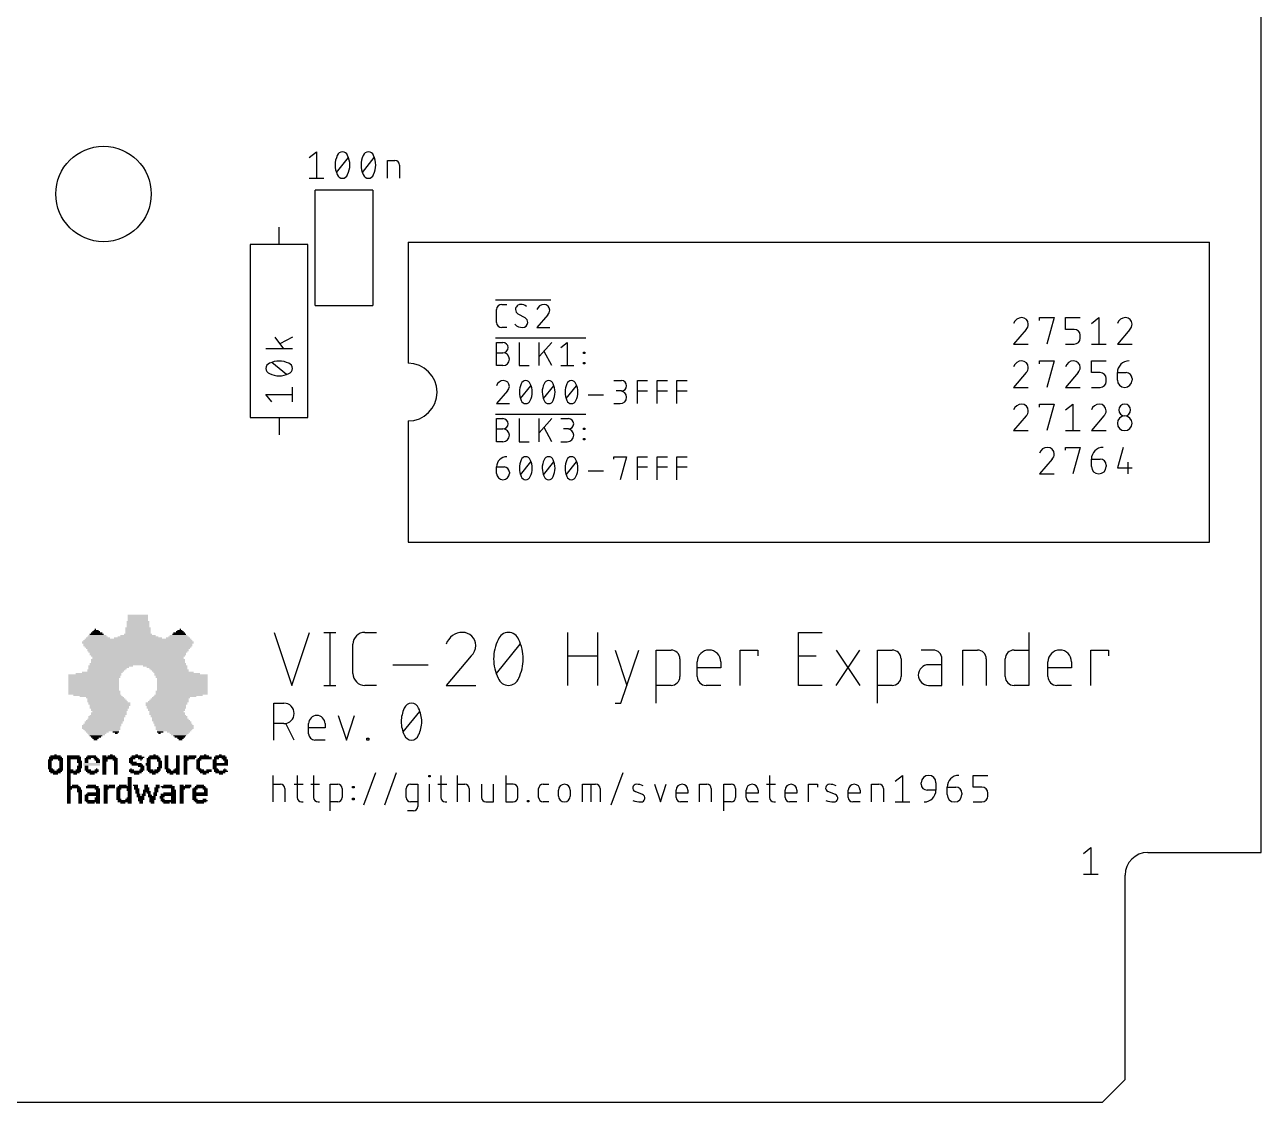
# Model space of a CAD drawing. Extents: x 0 to 102, y 0 to 103.
# Drawn here: x 47.5 to 102, y 0 to 47.5 of the extents above; entities that cross this region are included whole.
import ezdxf

# ---------------------------------------------------------------- set-up
doc = ezdxf.new("R2010")
doc.units = 0
doc.layers.add('20', color=30, linetype='CONTINUOUS')
doc.layers.add('21', color=253, linetype='CONTINUOUS')

# ---------------------------------------------------------------- blocks, each defined once
blk = doc.blocks.new('RECT')
blk.add_solid([(-0.5, -0.5), (0.5, -0.5), (-0.5, 0.5), (0.5, 0.5)])

msp = doc.modelspace()

# ---------------------------------------------------------------- linework, layer by layer
at = {"layer": '20'}
for p, q in [((102, 11), (102, 70)), ((97, 11), (102, 11)), ((96, 1), (96, 10)), ((95, 0), (96, 1)), ((7, 0), (95, 0))]:
    msp.add_line(p, q, dxfattribs=at)
msp.add_circle((51, 40), 2.1, dxfattribs=at)
msp.add_arc((97, 10), 1, 90, 180, dxfattribs=at)
at = {"layer": '21'}
for p, q in [((60.0583, 41.5996), (60.3829, 41.8592)), ((60.3829, 41.8592), (60.3829, 40.6908)), ((61.2662, 40.9504), (61.7855, 41.5996)), ((62.4092, 40.9504), (62.9285, 41.5996)), ((63.5141, 40.6908), (63.5141, 41.4697)), ((63.5141, 41.4697), (63.8387, 41.4697)), ((64.0334, 41.275), (64.0334, 40.6908)), ((60.0583, 40.6908), (60.7074, 40.6908)), ((60.325, 35.0838), (60.325, 40.1638)), ((62.865, 40.1638), (60.325, 40.1638)), ((62.865, 40.1638), (62.865, 35.0838)), ((58.7375, 37.7825), (58.7375, 38.5445)), ((57.4675, 37.7825), (57.4675, 30.1625)), ((60.0075, 37.7825), (57.4675, 37.7825)), ((60.0075, 30.1625), (60.0075, 37.7825)), ((64.4207, 37.8777), (64.4207, 32.5438)), ((64.4207, 37.8777), (99.7268, 37.8777)), ((99.7268, 24.6698), (99.7268, 37.8777)), ((60.325, 35.0838), (62.865, 35.0838)), ((68.2625, 35.3377), (70.7086, 35.3377)), ((68.3133, 34.3443), (68.3133, 34.9088)), ((68.5391, 35.1346), (68.7649, 35.1346)), ((69.5726, 34.5419), (69.2622, 34.7112)), ((70.5732, 34.683), (70.0934, 34.1185)), ((92.2324, 34.4269), (92.2324, 34.5567)), ((92.2324, 34.5567), (92.8815, 34.5567)), ((92.8815, 34.5567), (92.5569, 33.3883)), ((93.3753, 34.0374), (93.3753, 34.5567)), ((93.3753, 34.5567), (94.0245, 34.5567)), ((94.5183, 34.2971), (94.8429, 34.5567)), ((94.8429, 34.5567), (94.8429, 33.3883)), ((68.7649, 34.1185), (68.5391, 34.1185)), ((70.0934, 34.1185), (70.6578, 34.1185)), ((91.6411, 34.0374), (91.0894, 33.3883)), ((93.7648, 34.0374), (93.3753, 34.0374)), ((94.0245, 33.6479), (94.0245, 33.7778)), ((96.2131, 34.0374), (95.6613, 33.3883)), ((58.5428, 33.6939), (58.9322, 33.1747)), ((59.3217, 33.6939), (58.77, 33.4018)), ((68.2625, 33.6613), (72.2461, 33.6613)), ((68.3133, 32.4421), (68.3133, 33.4582)), ((68.3133, 33.4582), (68.5955, 33.4582)), ((69.3053, 33.4582), (69.3053, 32.4421)), ((70.1909, 32.4421), (70.1909, 33.4582)), ((70.7553, 33.4582), (70.1909, 32.8373)), ((71.1472, 33.2324), (71.4295, 33.4582)), ((71.4295, 33.4582), (71.4295, 32.4421)), ((91.0894, 33.3883), (91.7385, 33.3883)), ((93.3753, 33.3883), (93.7648, 33.3883)), ((94.5183, 33.3883), (95.1675, 33.3883)), ((95.6613, 33.3883), (96.3105, 33.3883)), ((59.3217, 33.1747), (58.1533, 33.1747)), ((68.3133, 33.0066), (68.5955, 33.0066)), ((70.7553, 32.4421), (70.4166, 33.063)), ((72.1389, 32.9784), (72.1389, 33.0348)), ((72.1389, 33.0348), (72.1953, 33.0348)), ((72.1953, 32.9784), (72.1389, 32.9784)), ((72.1953, 33.0348), (72.1953, 32.9784)), ((59.0621, 32.0562), (58.4129, 32.5755)), ((68.5955, 32.4421), (68.3133, 32.4421)), ((69.3053, 32.4421), (69.7569, 32.4421)), ((71.1472, 32.4421), (71.7117, 32.4421)), ((72.1389, 32.5268), (72.1389, 32.5833)), ((72.1389, 32.5833), (72.1953, 32.5833)), ((72.1953, 32.5268), (72.1389, 32.5268)), ((72.1953, 32.5833), (72.1953, 32.5268)), ((92.2324, 32.5219), (92.2324, 32.6517)), ((92.2324, 32.6517), (92.8815, 32.6517)), ((92.8815, 32.6517), (92.5569, 31.4833)), ((94.5183, 32.1324), (94.5183, 32.6517)), ((94.5183, 32.6517), (95.1675, 32.6517)), ((73.4766, 31.7818), (73.8153, 31.7818)), ((74.5181, 30.7658), (74.5181, 31.7818)), ((74.5181, 31.7818), (74.9696, 31.7818)), ((75.3898, 30.7658), (75.3898, 31.7818)), ((75.3898, 31.7818), (75.8414, 31.7818)), ((76.2615, 30.7658), (76.2615, 31.7818)), ((76.2615, 31.7818), (76.7131, 31.7818)), ((91.6411, 32.1324), (91.0894, 31.4833)), ((93.9271, 32.1324), (93.3753, 31.4833)), ((94.9078, 32.1324), (94.5183, 32.1324)), ((95.1675, 31.7429), (95.1675, 31.8728)), ((95.6613, 32.1324), (96.0508, 32.1324)), ((95.6613, 31.8079), (95.6613, 32.1324)), ((96.3105, 31.8728), (96.3105, 31.8079)), ((58.4129, 30.8483), (58.1533, 31.1729)), ((58.1533, 31.1729), (59.3217, 31.1729)), ((59.3217, 30.8483), (59.3217, 31.4974)), ((68.7931, 31.3302), (68.3133, 30.7658)), ((69.3756, 30.9915), (69.8271, 31.556)), ((70.3814, 30.9915), (70.833, 31.556)), ((71.3873, 30.9915), (71.8388, 31.556)), ((72.3473, 31.1609), (73.0246, 31.1609)), ((73.8153, 31.3302), (73.5895, 31.3302)), ((74.5181, 31.3302), (74.9696, 31.3302)), ((75.3898, 31.3302), (75.8414, 31.3302)), ((76.2615, 31.3302), (76.7131, 31.3302)), ((91.0894, 31.4833), (91.7385, 31.4833)), ((93.3753, 31.4833), (94.0245, 31.4833)), ((94.5183, 31.4833), (94.9078, 31.4833)), ((68.3133, 30.7658), (68.8777, 30.7658)), ((73.4766, 30.7658), (73.7588, 30.7658)), ((92.2324, 30.6169), (92.2324, 30.7467)), ((92.2324, 30.7467), (92.8815, 30.7467)), ((92.8815, 30.7467), (92.5569, 29.5783)), ((93.3753, 30.4871), (93.6999, 30.7467)), ((93.6999, 30.7467), (93.6999, 29.5783)), ((57.4675, 30.1625), (60.0075, 30.1625)), ((58.7375, 30.1625), (58.7375, 29.4005)), ((64.4207, 30.0038), (64.4207, 24.6698)), ((68.2625, 30.3086), (72.2461, 30.3086)), ((68.3133, 29.0894), (68.3133, 30.1054)), ((68.3133, 30.1054), (68.5955, 30.1054)), ((69.3053, 30.1054), (69.3053, 29.0894)), ((70.1909, 29.0894), (70.1909, 30.1054)), ((70.7553, 30.1054), (70.1909, 29.4845)), ((71.1472, 30.1054), (71.4859, 30.1054)), ((91.6411, 30.2274), (91.0894, 29.5783)), ((95.0701, 30.2274), (94.5183, 29.5783)), ((68.3133, 29.6538), (68.5955, 29.6538)), ((70.7553, 29.0894), (70.4166, 29.7102)), ((71.4859, 29.6538), (71.2601, 29.6538)), ((72.1389, 29.6256), (72.1389, 29.682)), ((72.1389, 29.682), (72.1953, 29.682)), ((72.1953, 29.6256), (72.1389, 29.6256)), ((72.1953, 29.682), (72.1953, 29.6256)), ((91.0894, 29.5783), (91.7385, 29.5783)), ((93.3753, 29.5783), (94.0245, 29.5783)), ((94.5183, 29.5783), (95.1675, 29.5783)), ((68.5955, 29.0894), (68.3133, 29.0894)), ((69.3053, 29.0894), (69.7569, 29.0894)), ((71.1472, 29.0894), (71.4295, 29.0894)), ((72.1389, 29.174), (72.1389, 29.2305)), ((72.1389, 29.2305), (72.1953, 29.2305)), ((72.1953, 29.174), (72.1389, 29.174)), ((72.1953, 29.2305), (72.1953, 29.174)), ((73.4766, 28.3161), (73.4766, 28.429)), ((73.4766, 28.429), (74.041, 28.429)), ((74.041, 28.429), (73.7588, 27.413)), ((74.5181, 27.413), (74.5181, 28.429)), ((74.5181, 28.429), (74.9696, 28.429)), ((75.3898, 27.413), (75.3898, 28.429)), ((75.3898, 28.429), (75.8414, 28.429)), ((76.2615, 27.413), (76.2615, 28.429)), ((76.2615, 28.429), (76.7131, 28.429)), ((93.3753, 28.7119), (93.3753, 28.8417)), ((93.3753, 28.8417), (94.0245, 28.8417)), ((94.0245, 28.8417), (93.6999, 27.6733)), ((95.921, 28.8417), (95.6613, 27.9329)), ((68.3133, 27.9774), (68.652, 27.9774)), ((68.3133, 27.6952), (68.3133, 27.9774)), ((69.3756, 27.6387), (69.8271, 28.2032)), ((70.3814, 27.6387), (70.833, 28.2032)), ((71.3873, 27.6387), (71.8388, 28.2032)), ((72.3473, 27.8081), (73.0246, 27.8081)), ((74.5181, 27.9774), (74.9696, 27.9774)), ((75.3898, 27.9774), (75.8414, 27.9774)), ((76.2615, 27.9774), (76.7131, 27.9774)), ((92.7841, 28.3224), (92.2324, 27.6733)), ((94.5183, 28.3224), (94.9078, 28.3224)), ((94.5183, 27.9979), (94.5183, 28.3224)), ((95.1675, 28.0628), (95.1675, 27.9979)), ((95.6613, 27.9329), (96.3105, 27.9329)), ((96.1157, 28.1926), (96.1157, 27.6733)), ((68.8777, 27.7516), (68.8777, 27.6952)), ((92.2324, 27.6733), (92.8815, 27.6733)), ((64.4207, 24.6698), (99.7268, 24.6698)), ((58.5216, 20.6946), (59.3005, 18.3578)), ((59.3005, 18.3578), (60.0795, 20.6946)), ((60.7112, 20.6946), (61.2305, 20.6946)), ((60.9708, 20.6946), (60.9708, 18.3578)), ((61.9897, 18.8771), (61.9897, 20.1754)), ((62.5089, 20.6946), (63.0282, 20.6946)), ((68.3159, 18.8771), (69.3545, 20.1754)), ((71.4571, 18.3578), (71.4571, 20.6946)), ((72.7553, 20.6946), (72.7553, 18.3578)), ((81.6205, 18.3578), (81.6205, 20.6946)), ((81.6205, 20.6946), (82.6591, 20.6946)), ((91.7592, 20.6946), (91.7592, 18.3578)), ((67.2017, 19.6561), (66.0982, 18.3578)), ((71.4571, 19.6561), (72.7553, 19.6561)), ((73.5356, 19.9157), (74.0549, 18.3578)), ((73.7952, 17.5789), (74.5741, 19.9157)), ((75.3502, 17.5789), (75.3502, 19.9157)), ((75.3502, 19.9157), (75.9993, 19.9157)), ((79.04, 18.3578), (79.04, 19.9157)), ((79.04, 19.9157), (79.819, 19.9157)), ((79.819, 19.9157), (79.819, 19.6561)), ((81.6205, 19.6561), (82.3994, 19.6561)), ((83.279, 18.3578), (84.3176, 19.9157)), ((83.279, 19.9157), (84.3176, 18.3578)), ((85.0936, 17.5789), (85.0936, 19.9157)), ((85.0936, 19.9157), (85.7427, 19.9157)), ((87.542, 19.9157), (87.0227, 19.9157)), ((88.8466, 18.3578), (88.8466, 19.9157)), ((88.8466, 19.9157), (89.4958, 19.9157)), ((91.1101, 19.9157), (91.7592, 19.9157)), ((94.4903, 18.3578), (94.4903, 19.9157)), ((94.4903, 19.9157), (95.2692, 19.9157)), ((95.2692, 19.9157), (95.2692, 19.6561)), ((63.7413, 19.2666), (65.2992, 19.2666)), ((76.3887, 19.5263), (76.3887, 18.7473)), ((77.1546, 18.7473), (77.1546, 19.3964)), ((78.1931, 19.1368), (77.1546, 19.1368)), ((78.1931, 19.3964), (78.1931, 19.1368)), ((86.1321, 19.5263), (86.1321, 18.7473)), ((87.9314, 19.2666), (87.3472, 19.2666)), ((87.9314, 18.3578), (87.9314, 19.5263)), ((89.8852, 19.5263), (89.8852, 18.3578)), ((90.7206, 18.7473), (90.7206, 19.5263)), ((92.6048, 18.7473), (92.6048, 19.3964)), ((93.6434, 19.1368), (92.6048, 19.1368)), ((93.6434, 19.3964), (93.6434, 19.1368)), ((60.7112, 18.3578), (61.2305, 18.3578)), ((63.0282, 18.3578), (62.5089, 18.3578)), ((66.0982, 18.3578), (67.3964, 18.3578)), ((75.9993, 18.3578), (75.3502, 18.3578)), ((78.1931, 18.3578), (77.544, 18.3578)), ((82.6591, 18.3578), (81.6205, 18.3578)), ((85.7427, 18.3578), (85.0936, 18.3578)), ((87.3472, 18.3578), (87.9314, 18.3578)), ((91.7592, 18.3578), (91.1101, 18.3578)), ((93.6434, 18.3578), (92.9943, 18.3578)), ((58.4962, 15.9512), (58.4962, 17.5768)), ((58.4962, 17.5768), (58.9478, 17.5768)), ((73.5356, 17.5789), (73.7952, 17.5789)), ((61.3389, 17.0349), (61.7001, 15.9512)), ((61.7001, 15.9512), (62.0614, 17.0349)), ((64.2046, 16.3124), (64.9271, 17.2156)), ((58.9478, 16.6737), (58.4962, 16.6737)), ((59.3993, 15.9512), (59.0381, 16.6737)), ((60.0363, 16.2221), (60.0363, 16.6737)), ((60.7588, 16.4931), (60.0363, 16.4931)), ((60.7588, 16.6737), (60.7588, 16.4931)), ((60.7588, 15.9512), (60.3072, 15.9512)), ((62.5928, 15.9512), (62.5928, 16.0415)), ((62.5928, 16.0415), (62.6831, 16.0415)), ((62.6831, 15.9512), (62.5928, 15.9512)), ((62.6831, 16.0415), (62.6831, 15.9512)), ((58.4708, 13.2271), (58.4708, 14.3955)), ((59.5326, 14.3955), (59.5326, 13.4218)), ((60.2565, 14.3955), (60.2565, 13.4218)), ((62.4713, 13.0972), (62.9906, 14.5253)), ((63.3857, 13.0972), (63.905, 14.5253)), ((65.3274, 14.3305), (65.3274, 14.3955)), ((65.3274, 14.3955), (65.3923, 14.3955)), ((65.3923, 14.3305), (65.3274, 14.3305)), ((65.3923, 14.3955), (65.3923, 14.3305)), ((65.8572, 14.3955), (65.8572, 13.4218)), ((66.5861, 13.2271), (66.5861, 14.3955)), ((68.7256, 14.3955), (68.7256, 13.2271)), ((73.3679, 13.0972), (73.8872, 14.5253)), ((80.3352, 14.3955), (80.3352, 13.4218)), ((85.876, 14.1358), (86.2005, 14.3955)), ((86.2005, 14.3955), (86.2005, 13.2271)), ((89.3049, 13.8762), (89.3049, 14.3955)), ((89.3049, 14.3955), (89.9541, 14.3955)), ((58.4708, 14.006), (58.7954, 14.006)), ((58.9901, 13.8113), (58.9901, 13.2271)), ((59.4028, 14.006), (59.7922, 14.006)), ((60.1267, 14.006), (60.5161, 14.006)), ((60.9913, 12.8376), (60.9913, 14.006)), ((60.9913, 14.006), (61.3158, 14.006)), ((61.5106, 13.8113), (61.5106, 13.4218)), ((61.9746, 13.8437), (61.9746, 13.9086)), ((61.9746, 13.9086), (62.0395, 13.9086)), ((62.0395, 13.8437), (61.9746, 13.8437)), ((62.0395, 13.9086), (62.0395, 13.8437)), ((64.3323, 13.4218), (64.3323, 13.8113)), ((64.527, 14.006), (64.8516, 14.006)), ((64.8516, 14.006), (64.8516, 13.0323)), ((65.3598, 13.2271), (65.3598, 14.006)), ((65.7274, 14.006), (66.1168, 14.006)), ((66.5861, 14.006), (66.9106, 14.006)), ((67.1054, 13.8113), (67.1054, 13.2271)), ((67.6529, 14.006), (67.6529, 13.4218)), ((68.1722, 13.2271), (68.1722, 14.006)), ((69.0501, 14.006), (68.7256, 14.006)), ((69.2449, 13.4218), (69.2449, 13.8113)), ((70.1688, 13.4218), (70.1688, 13.8113)), ((70.3635, 14.006), (70.6232, 14.006)), ((71.0438, 13.4867), (71.0438, 13.7463)), ((71.5631, 13.7463), (71.5631, 13.4867)), ((72.095, 13.2271), (72.095, 14.006)), ((72.095, 14.006), (72.6792, 14.006)), ((72.4845, 13.2271), (72.4845, 14.006)), ((72.874, 13.8113), (72.874, 13.2271)), ((74.7423, 13.5516), (74.4177, 13.6814)), ((75.2729, 14.006), (75.5325, 13.2271)), ((75.5325, 13.2271), (75.7922, 14.006)), ((76.2254, 13.4218), (76.2254, 13.7463)), ((76.7447, 13.7463), (76.7447, 13.6165)), ((77.2541, 13.2271), (77.2541, 14.006)), ((77.2541, 14.006), (77.5786, 14.006)), ((77.7734, 13.8113), (77.7734, 13.2271)), ((78.3268, 12.8376), (78.3268, 14.006)), ((78.3268, 14.006), (78.6513, 14.006)), ((78.846, 13.8113), (78.846, 13.4218)), ((79.3115, 13.4218), (79.3115, 13.7463)), ((79.8308, 13.7463), (79.8308, 13.6165)), ((80.2053, 14.006), (80.5948, 14.006)), ((81.026, 13.4218), (81.026, 13.7463)), ((81.5453, 13.7463), (81.5453, 13.6165)), ((82.0613, 13.2271), (82.0613, 14.006)), ((82.0613, 14.006), (82.4508, 14.006)), ((82.4508, 14.006), (82.4508, 13.8762)), ((83.2386, 13.5516), (82.914, 13.6814)), ((83.8073, 13.4218), (83.8073, 13.7463)), ((84.3265, 13.7463), (84.3265, 13.6165)), ((84.836, 13.2271), (84.836, 14.006)), ((84.836, 14.006), (85.1605, 14.006)), ((85.3552, 13.8113), (85.3552, 13.2271)), ((87.0189, 14.006), (87.0189, 14.0709)), ((87.6681, 13.7463), (87.2786, 13.7463)), ((87.6681, 14.0709), (87.6681, 13.7463)), ((88.1619, 13.8762), (88.5514, 13.8762)), ((88.1619, 13.5516), (88.1619, 13.8762)), ((89.6944, 13.8762), (89.3049, 13.8762)), ((59.7273, 13.2271), (59.7922, 13.2271)), ((60.4512, 13.2271), (60.5161, 13.2271)), ((61.3158, 13.2271), (60.9913, 13.2271)), ((61.9746, 13.3244), (61.9746, 13.3893)), ((61.9746, 13.3893), (62.0395, 13.3893)), ((62.0395, 13.3244), (61.9746, 13.3244)), ((62.0395, 13.3893), (62.0395, 13.3244)), ((64.8516, 13.2271), (64.527, 13.2271)), ((66.0519, 13.2271), (66.1168, 13.2271)), ((67.8476, 13.2271), (68.1722, 13.2271)), ((68.7256, 13.2271), (69.0501, 13.2271)), ((69.6708, 13.2271), (69.6708, 13.292)), ((69.6708, 13.292), (69.7357, 13.292)), ((69.7357, 13.2271), (69.6708, 13.2271)), ((69.7357, 13.292), (69.7357, 13.2271)), ((70.6232, 13.2271), (70.3635, 13.2271)), ((76.7447, 13.6165), (76.2254, 13.6165)), ((76.7447, 13.2271), (76.4201, 13.2271)), ((78.6513, 13.2271), (78.3268, 13.2271)), ((79.8308, 13.6165), (79.3115, 13.6165)), ((79.8308, 13.2271), (79.5062, 13.2271)), ((80.5299, 13.2271), (80.5948, 13.2271)), ((81.5453, 13.6165), (81.026, 13.6165)), ((81.5453, 13.2271), (81.2207, 13.2271)), ((84.3265, 13.6165), (83.8073, 13.6165)), ((84.3265, 13.2271), (84.002, 13.2271)), ((85.876, 13.2271), (86.5251, 13.2271)), ((88.8111, 13.6165), (88.8111, 13.5516)), ((89.3049, 13.2271), (89.6944, 13.2271)), ((89.9541, 13.4867), (89.9541, 13.6165)), ((64.6569, 12.8376), (64.3972, 12.8376)), ((94.1708, 10.9596), (94.4954, 11.2192)), ((94.4954, 11.2192), (94.4954, 10.0508)), ((94.1708, 10.0508), (94.8199, 10.0508))]:
    msp.add_line(p, q, dxfattribs=at)
for centre, radius, start, end in [((62.1641, 41.275), 0.9628, 154.0109, 180.0001), ((61.5259, 41.619), 0.2402, 90, 161.0751), ((61.5259, 41.619), 0.2402, 18.9248, 90.0002), ((60.8876, 41.275), 0.9629, 359.9999, 25.9891), ((63.3071, 41.275), 0.9628, 154.0109, 180.0001), ((62.6688, 41.619), 0.2402, 90, 161.0751), ((62.6688, 41.619), 0.2402, 18.9248, 90.0002), ((62.0306, 41.275), 0.9629, 359.9999, 25.9891), ((63.8387, 41.275), 0.1947, 0.0009, 90), ((62.1642, 41.275), 0.9629, 180, 205.9888), ((61.5259, 40.931), 0.2402, 198.9254, 269.9998), ((61.5259, 40.931), 0.2402, 270, 341.0747), ((60.8875, 41.275), 0.9629, 334.0112, 360), ((63.3072, 41.275), 0.9629, 180, 205.9888), ((62.6688, 40.931), 0.2402, 198.9254, 269.9998), ((62.6688, 40.931), 0.2402, 270, 341.0747), ((62.0305, 41.275), 0.9629, 334.0112, 360), ((68.5391, 34.9088), 0.2258, 90.0008, 180), ((69.3751, 34.9088), 0.2258, 89.9992, 180), ((69.3786, 34.9088), 0.2293, 180.0001, 239.4889), ((69.3751, 34.7112), 0.4233, 53.1301, 89.9992), ((70.4038, 34.8082), 0.3263, 90, 162.0549), ((70.4038, 34.8805), 0.254, 0, 90), ((70.385, 34.8805), 0.2728, 313.602, 359.9999), ((68.5391, 34.3443), 0.2258, 180, 270), ((69.4598, 34.3443), 0.2258, 270, 0), ((69.4562, 34.3443), 0.2293, 0.0001, 59.4902), ((91.4464, 34.1814), 0.3753, 90.0001, 162.0549), ((91.4464, 34.2646), 0.2921, 0, 90), ((96.0183, 34.1814), 0.3753, 90.0001, 162.0549), ((96.0183, 34.2646), 0.2921, 0, 90), ((69.4598, 34.5955), 0.477, 224.7607, 269.9999), ((91.4247, 34.2646), 0.3138, 313.604, 359.9996), ((93.7648, 33.7778), 0.2596, 0, 90), ((95.9967, 34.2646), 0.3138, 313.604, 359.9996), ((68.5955, 33.2324), 0.2258, 270, 90), ((93.7648, 33.6479), 0.2596, 270, 0), ((68.5955, 32.7244), 0.2822, 270, 90), ((58.3935, 32.3159), 0.2402, 108.924, 180.0001), ((58.3935, 32.3159), 0.2402, 180, 251.0758), ((58.7375, 31.6775), 0.9629, 90.0001, 115.9889), ((58.7375, 31.6775), 0.9629, 64.0112, 90), ((59.0815, 32.3159), 0.2402, 0, 71.0747), ((59.0815, 32.3159), 0.2402, 288.9254, 359.9998), ((64.4207, 31.2738), 1.27, 270, 90), ((91.4464, 32.2764), 0.3753, 90.0001, 162.0549), ((91.4464, 32.3596), 0.2921, 0, 90), ((91.4247, 32.3596), 0.3138, 313.604, 359.9996), ((93.7324, 32.2764), 0.3753, 90.0001, 162.0549), ((93.7324, 32.3596), 0.2921, 0, 90), ((93.7107, 32.3596), 0.3138, 313.604, 359.9996), ((96.1806, 32.1324), 0.5193, 90.0003, 180), ((58.7375, 32.9542), 0.9629, 244.0111, 269.9999), ((58.7375, 32.9542), 0.9629, 270, 295.9888), ((68.6237, 31.4554), 0.3263, 90, 162.0549), ((68.6237, 31.5278), 0.254, 0, 90), ((70.1564, 31.2738), 0.8373, 154.011, 180), ((69.6014, 31.5729), 0.2088, 89.9999, 161.0758), ((69.6014, 31.5729), 0.2088, 18.9226, 89.9999), ((69.0463, 31.2738), 0.8372, 360, 25.99), ((71.1622, 31.2738), 0.8373, 154.011, 180), ((70.6072, 31.5729), 0.2088, 89.9999, 161.0758), ((70.6072, 31.5729), 0.2088, 18.9226, 89.9999), ((70.0522, 31.2738), 0.8372, 360, 25.99), ((72.1681, 31.2738), 0.8373, 154.011, 180), ((71.613, 31.5729), 0.2088, 89.9999, 161.0758), ((71.613, 31.5729), 0.2088, 18.9226, 89.9999), ((71.058, 31.2738), 0.8372, 360, 25.99), ((73.8153, 31.556), 0.2258, 270, 90), ((94.9078, 31.8728), 0.2596, 0, 90), ((94.9078, 31.7429), 0.2596, 270, 0), ((95.9859, 31.8079), 0.3246, 180, 0), ((96.0508, 31.8728), 0.2596, 0, 90), ((68.6049, 31.5278), 0.2728, 313.602, 359.9999), ((70.1564, 31.2738), 0.8373, 180.0001, 205.9887), ((69.0463, 31.2738), 0.8373, 334.0104, 359.9999), ((71.1623, 31.2738), 0.8373, 180.0001, 205.9887), ((70.0522, 31.2738), 0.8373, 334.0104, 359.9999), ((72.1681, 31.2738), 0.8373, 180.0001, 205.9887), ((71.058, 31.2738), 0.8373, 334.0104, 359.9999), ((73.7588, 31.048), 0.2822, 270, 90), ((69.6014, 30.9746), 0.2088, 198.9247, 269.9999), ((69.6014, 30.9746), 0.2088, 269.9999, 341.0764), ((70.6072, 30.9746), 0.2088, 198.9247, 269.9999), ((70.6072, 30.9746), 0.2088, 269.9999, 341.0764), ((71.613, 30.9746), 0.2088, 198.9247, 269.9999), ((71.613, 30.9746), 0.2088, 269.9999, 341.0764), ((91.4464, 30.3714), 0.3753, 90.0001, 162.0549), ((91.4464, 30.4546), 0.2921, 0, 90), ((94.8754, 30.3714), 0.3753, 90.0001, 162.0549), ((94.8754, 30.4546), 0.2921, 0, 90), ((95.9859, 30.4871), 0.2596, 0, 180), ((68.5955, 29.8796), 0.2258, 270, 90), ((71.4859, 29.8796), 0.2258, 270, 90), ((91.4247, 30.4546), 0.3138, 313.604, 359.9996), ((94.8537, 30.4546), 0.3138, 313.604, 359.9996), ((95.9859, 29.9029), 0.3246, 0, 180), ((95.9859, 30.4871), 0.2596, 180, 0), ((68.5955, 29.3716), 0.2822, 270, 90), ((71.4295, 29.3716), 0.2822, 270, 90), ((95.9859, 29.9029), 0.3246, 180, 0), ((68.7649, 27.9774), 0.4516, 90.0004, 180), ((69.6014, 28.2201), 0.2088, 89.9999, 161.0758), ((69.6014, 28.2201), 0.2088, 18.9226, 89.9999), ((70.6072, 28.2201), 0.2088, 89.9999, 161.0758), ((70.6072, 28.2201), 0.2088, 18.9226, 89.9999), ((71.613, 28.2201), 0.2088, 89.9999, 161.0758), ((71.613, 28.2201), 0.2088, 18.9226, 89.9999), ((92.5894, 28.4664), 0.3753, 90.0001, 162.0549), ((92.5894, 28.5496), 0.2921, 0, 90), ((92.5677, 28.5496), 0.3138, 313.604, 359.9996), ((95.0376, 28.3224), 0.5193, 90.0003, 180), ((68.652, 27.7516), 0.2258, 0, 90), ((70.1564, 27.921), 0.8373, 154.011, 180), ((70.1564, 27.921), 0.8373, 180.0001, 205.9887), ((69.0463, 27.921), 0.8372, 360, 25.99), ((69.0463, 27.921), 0.8373, 334.0104, 359.9999), ((71.1622, 27.921), 0.8373, 154.011, 180), ((71.1623, 27.921), 0.8373, 180.0001, 205.9887), ((70.0522, 27.921), 0.8372, 360, 25.99), ((70.0522, 27.921), 0.8373, 334.0104, 359.9999), ((72.1681, 27.921), 0.8373, 154.011, 180), ((72.1681, 27.921), 0.8373, 180.0001, 205.9887), ((71.058, 27.921), 0.8372, 360, 25.99), ((71.058, 27.921), 0.8373, 334.0104, 359.9999), ((94.8429, 27.9979), 0.3246, 180, 0), ((94.9078, 28.0628), 0.2596, 0, 90), ((68.5955, 27.6952), 0.2822, 180, 0), ((69.6014, 27.6218), 0.2088, 198.9247, 269.9999), ((69.6014, 27.6218), 0.2088, 269.9999, 341.0764), ((70.6072, 27.6218), 0.2088, 198.9247, 269.9999), ((70.6072, 27.6218), 0.2088, 269.9999, 341.0764), ((71.613, 27.6218), 0.2088, 198.9247, 269.9999), ((71.613, 27.6218), 0.2088, 269.9999, 341.0764), ((62.509, 20.1754), 0.5193, 90.0003, 180), ((66.8122, 19.9441), 0.7505, 90, 162.0547), ((66.8122, 20.1105), 0.5842, 0, 90), ((70.1118, 19.5263), 1.9257, 154.011, 180), ((68.8352, 20.2143), 0.4803, 90.0001, 161.0754), ((68.8352, 20.2143), 0.4803, 18.9245, 90.0001), ((67.5586, 19.5263), 1.9257, 0, 25.9894), ((66.7689, 20.1105), 0.6275, 313.6028, 359.9998), ((75.9993, 19.5263), 0.3895, 0, 90), ((77.6738, 19.3964), 0.5193, 0, 180), ((85.7427, 19.5263), 0.3895, 0, 90), ((87.542, 19.5263), 0.3895, 0, 90), ((89.4958, 19.5263), 0.3895, 0, 90), ((91.1101, 19.5263), 0.3895, 89.9995, 180), ((93.1241, 19.3964), 0.5193, 0, 180), ((70.1118, 19.5263), 1.9257, 180, 205.9889), ((67.5586, 19.5263), 1.9257, 334.0108, 359.9999), ((87.3472, 18.8122), 0.4544, 90, 270), ((62.5089, 18.8771), 0.5193, 180, 270), ((68.8352, 18.8382), 0.4803, 198.9251, 270), ((68.8352, 18.8382), 0.4803, 270, 341.0753), ((75.9993, 18.7473), 0.3895, 270.0005, 360), ((77.544, 18.7473), 0.3895, 180, 270), ((85.7427, 18.7473), 0.3895, 270.0005, 360), ((91.1101, 18.7473), 0.3895, 180, 270), ((92.9943, 18.7473), 0.3895, 180, 270), ((58.9478, 17.1252), 0.4516, 270, 90), ((64.5658, 17.2427), 0.3342, 90.0001, 161.0756), ((64.5658, 17.2426), 0.3342, 18.9248, 90), ((60.3975, 16.6737), 0.3612, 0, 180), ((65.4539, 16.764), 1.3396, 154.0109, 180.0001), ((63.6778, 16.764), 1.3396, 360, 25.9891), ((65.4539, 16.764), 1.3396, 180, 205.9889), ((63.6777, 16.764), 1.3396, 334.0111, 360), ((60.3072, 16.2221), 0.2709, 180, 270), ((64.5658, 16.2854), 0.3342, 198.925, 270), ((64.5658, 16.2854), 0.3342, 269.9999, 341.0745), ((87.3435, 14.0709), 0.3246, 0, 180), ((88.6812, 13.8762), 0.5193, 90.0003, 180), ((58.7954, 13.8112), 0.1947, 0.0009, 90), ((61.3158, 13.8112), 0.1947, 0.0009, 90), ((64.527, 13.8113), 0.1947, 90, 180), ((66.9106, 13.8112), 0.1947, 0.0009, 90), ((69.0501, 13.8113), 0.1947, 0, 90), ((70.3635, 13.8113), 0.1947, 90, 180), ((71.3034, 13.7463), 0.2596, 0, 180), ((72.6792, 13.8113), 0.1947, 0, 90), ((74.4802, 13.8377), 0.1683, 89.1818, 248.1989), ((74.4721, 13.2689), 0.7371, 65.7612, 89.1819), ((76.485, 13.7463), 0.2596, 0, 180), ((77.5786, 13.8112), 0.1947, 0.0009, 90), ((78.6513, 13.8112), 0.1947, 0.0009, 90), ((79.5711, 13.7463), 0.2596, 0, 180), ((81.2856, 13.7463), 0.2596, 0, 180), ((82.9765, 13.8377), 0.1683, 89.1818, 248.1989), ((82.9684, 13.2689), 0.7371, 65.7612, 89.1819), ((84.0669, 13.7463), 0.2596, 0, 180), ((85.1605, 13.8112), 0.1947, 0.0009, 90), ((87.2786, 14.006), 0.2596, 180, 270), ((87.1488, 13.7463), 0.5193, 270, 0), ((88.5514, 13.6165), 0.2596, 0, 90), ((89.6944, 13.6165), 0.2596, 0, 90), ((59.7273, 13.4218), 0.1947, 180, 270), ((60.4512, 13.4218), 0.1947, 180, 270), ((61.3158, 13.4218), 0.1947, 270, 0), ((64.527, 13.4218), 0.1947, 180, 270), ((66.0519, 13.4218), 0.1947, 180, 270), ((67.8476, 13.4218), 0.1947, 180, 270), ((69.0501, 13.4218), 0.1947, 270, 359.9991), ((70.3635, 13.4218), 0.1947, 180, 270), ((71.3034, 13.4867), 0.2596, 180, 0), ((74.6931, 14.3278), 1.1008, 250.209, 269.1819), ((74.6798, 13.3953), 0.1683, 269.1818, 68.1989), ((76.4201, 13.4218), 0.1947, 180, 270), ((78.6513, 13.4218), 0.1947, 270, 0), ((79.5062, 13.4218), 0.1947, 180, 270), ((80.5299, 13.4218), 0.1947, 180, 270), ((81.2207, 13.4218), 0.1947, 180, 270), ((83.1894, 14.3278), 1.1008, 250.209, 269.1819), ((83.1761, 13.3953), 0.1683, 269.1818, 68.1989), ((84.002, 13.4218), 0.1947, 180, 270), ((88.4865, 13.5516), 0.3246, 180, 0), ((89.6944, 13.4867), 0.2596, 270, 0), ((64.6568, 13.0323), 0.1947, 270.0009, 0)]:
    msp.add_arc(centre, radius, start, end, dxfattribs=at)

# ---------------------------------------------------------------- block references
at = {"layer": '21', "yscale": 0.0559}
for p, xscale in [((52.517, 21.4465), 0.8941), ((52.517, 21.3906), 0.8941), ((52.517, 21.3347), 0.8941), ((52.517, 21.2789), 0.8941), ((52.517, 21.223), 0.8941), ((50.673, 20.7201), 0.3353), ((50.673, 20.7759), 0.2235), ((50.6451, 20.8318), 0.0559), ((52.517, 20.8877), 1.1176), ((52.517, 20.8318), 1.1176), ((52.517, 20.7759), 1.1176), ((52.517, 20.7201), 1.1176), ((52.517, 21.1671), 1.0058), ((52.517, 21.1112), 1.0058), ((52.517, 21.0553), 1.0058), ((52.517, 20.9994), 1.0058), ((52.517, 20.9436), 1.0058), ((54.3611, 20.7201), 0.3353), ((54.3611, 20.7759), 0.2235), ((54.389, 20.8318), 0.0559), ((52.517, 20.273), 4.9174), ((52.517, 20.2171), 4.9174), ((52.517, 20.3289), 4.8057), ((52.517, 20.1613), 4.8057), ((52.517, 20.3848), 4.6939), ((50.7568, 20.4407), 1.0617), ((50.7289, 20.4965), 0.8941), ((50.7289, 20.5524), 0.7823), ((50.7009, 20.6083), 0.6147), ((50.7009, 20.6642), 0.5029), ((52.517, 20.4407), 2.1234), ((52.517, 20.4965), 1.7882), ((52.517, 20.5524), 1.5646), ((52.517, 20.6083), 1.2294), ((52.517, 20.6642), 1.1176), ((54.2773, 20.4407), 1.0617), ((54.3052, 20.4965), 0.8941), ((54.3052, 20.5524), 0.7823), ((54.3331, 20.6083), 0.6147), ((54.3331, 20.6642), 0.5029), ((52.517, 20.1054), 4.8057), ((52.517, 20.0495), 4.6939), ((52.517, 19.9936), 4.5822), ((52.517, 19.9377), 4.4704), ((52.517, 19.8819), 4.4704), ((52.517, 19.826), 4.3586), ((52.517, 19.7701), 4.2469), ((52.517, 19.7142), 4.2469), ((52.517, 19.6583), 4.1351), ((52.517, 19.6025), 4.0234), ((51.12, 19.0436), 1.6764), ((51.3156, 19.2113), 1.9558), ((51.2318, 19.1554), 1.7882), ((51.1759, 19.0995), 1.6764), ((52.517, 19.3231), 4.2469), ((52.517, 19.2672), 4.2469), ((52.517, 19.4907), 4.1351), ((52.517, 19.4348), 4.1351), ((52.517, 19.3789), 4.1351), ((52.517, 19.5466), 4.0234), ((53.7185, 19.2113), 1.9558), ((53.8023, 19.1554), 1.7882), ((53.8582, 19.0995), 1.6764), ((53.914, 19.0436), 1.6764), ((50.6171, 18.8201), 2.347), ((50.5892, 18.7643), 2.2911), ((50.5892, 18.7084), 2.2911), ((50.5612, 18.6525), 2.2352), ((50.5612, 18.5966), 2.2352), ((50.5612, 18.5407), 2.2352), ((50.7848, 18.876), 2.0117), ((50.9524, 18.9319), 1.7882), ((51.0921, 18.9878), 1.6205), ((53.942, 18.9878), 1.6205), ((54.0817, 18.9319), 1.7882), ((54.2493, 18.876), 2.0117), ((54.417, 18.8201), 2.347), ((54.4449, 18.7643), 2.2911), ((54.4449, 18.7084), 2.2911), ((54.4728, 18.6525), 2.2352), ((54.4728, 18.5966), 2.2352), ((54.4728, 18.5407), 2.2352), ((50.5612, 18.4849), 2.2352), ((50.5612, 18.429), 2.2352), ((50.5612, 18.3731), 2.2352), ((50.5612, 18.3172), 2.2352), ((50.5612, 18.2613), 2.2352), ((50.5612, 18.2055), 2.2352), ((50.5612, 18.1496), 2.2352), ((50.5892, 18.0937), 2.2911), ((50.5892, 18.0378), 2.2911), ((50.5892, 17.9819), 2.2911), ((54.4449, 18.0937), 2.2911), ((54.4449, 18.0378), 2.2911), ((54.4449, 17.9819), 2.2911), ((54.4728, 18.4849), 2.2352), ((54.4728, 18.429), 2.2352), ((54.4728, 18.3731), 2.2352), ((54.4728, 18.3172), 2.2352), ((54.4728, 18.2613), 2.2352), ((54.4728, 18.2055), 2.2352), ((54.4728, 18.1496), 2.2352), ((50.7289, 17.9261), 2.1234), ((50.8965, 17.8702), 1.8999), ((51.0642, 17.8143), 1.6764), ((51.12, 17.7584), 1.6764), ((51.1759, 17.6467), 1.7882), ((51.148, 17.7025), 1.7323), ((51.2597, 17.5908), 1.844), ((51.2597, 17.5349), 1.844), ((51.2877, 17.479), 1.7882), ((51.2597, 17.4231), 1.7323), ((53.7743, 17.5908), 1.844), ((53.7743, 17.5349), 1.844), ((53.7464, 17.479), 1.7882), ((53.7743, 17.4231), 1.7323), ((53.8582, 17.6467), 1.7882), ((53.8861, 17.7025), 1.7323), ((53.914, 17.7584), 1.6764), ((53.9699, 17.8143), 1.6764), ((54.1376, 17.8702), 1.8999), ((54.3052, 17.9261), 2.1234), ((51.0921, 16.8643), 1.6205), ((51.148, 16.9761), 1.6205), ((51.12, 16.9202), 1.5646), ((51.2597, 17.3673), 1.7323), ((51.1759, 17.032), 1.5646), ((51.2597, 17.3114), 1.6205), ((51.2597, 17.2555), 1.6205), ((51.2318, 17.1437), 1.5646), ((51.2318, 17.0878), 1.5646), ((51.2597, 17.1996), 1.5088), ((53.7743, 17.3673), 1.7323), ((53.7743, 17.3114), 1.6205), ((53.7743, 17.2555), 1.6205), ((53.7743, 17.1996), 1.5088), ((53.8023, 17.1437), 1.5646), ((53.8023, 17.0878), 1.5646), ((53.8861, 16.9761), 1.6205), ((53.8582, 17.032), 1.5646), ((53.914, 16.9202), 1.5646), ((53.942, 16.8643), 1.6205), ((50.8965, 16.5291), 1.6764), ((50.8965, 16.4732), 1.6764), ((50.9245, 16.5849), 1.7323), ((50.9524, 16.6408), 1.6764), ((50.9245, 16.4173), 1.6205), ((51.0083, 16.7526), 1.6764), ((51.0083, 16.6967), 1.6764), ((50.9245, 16.3614), 1.5088), ((51.0642, 16.8085), 1.6764), ((53.9699, 16.8085), 1.6764), ((54.0258, 16.7526), 1.6764), ((54.0258, 16.6967), 1.6764), ((54.0817, 16.6408), 1.6764), ((54.1096, 16.5849), 1.7323), ((54.1096, 16.4173), 1.6205), ((54.1376, 16.5291), 1.6764), ((54.1376, 16.4732), 1.6764), ((54.1096, 16.3614), 1.5088), ((50.7289, 16.3055), 1.0058), ((50.7009, 16.2496), 0.8382), ((50.7009, 16.1938), 0.7264), ((50.673, 16.1379), 0.5588), ((50.673, 16.082), 0.447), ((50.6451, 16.0261), 0.2794), ((50.6451, 15.9703), 0.1676), ((51.5391, 16.3055), 0.2794), ((51.5671, 16.2496), 0.1118), ((53.4949, 16.3055), 0.2794), ((53.467, 16.2496), 0.1118), ((54.3052, 16.3055), 1.0058), ((54.3331, 16.2496), 0.8382), ((54.3331, 16.1938), 0.7264), ((54.3611, 16.1379), 0.5588), ((54.3611, 16.082), 0.447), ((54.389, 16.0261), 0.2794), ((54.389, 15.9703), 0.1676), ((48.8848, 15.2438), 0.447), ((48.8848, 15.2997), 0.1118), ((49.6672, 15.2438), 0.5588), ((50.4774, 15.2438), 0.3912), ((51.0362, 15.2438), 0.1676), ((51.3436, 15.2438), 0.3353), ((51.3436, 15.2997), 0.1118), ((52.4612, 15.2438), 0.447), ((52.4612, 15.2997), 0.1118), ((53.2155, 15.2438), 0.3912), ((53.2435, 15.2997), 0.1118), ((53.7743, 15.2438), 0.1676), ((54.2773, 15.2438), 0.1676), ((54.6125, 15.2438), 0.1676), ((54.9199, 15.2438), 0.3353), ((55.4507, 15.2438), 0.3912), ((55.4787, 15.2997), 0.1118), ((56.1492, 15.2438), 0.447), ((56.1492, 15.2997), 0.1118), ((48.6613, 15.0762), 0.2235), ((48.6613, 14.685), 0.2235), ((48.6334, 15.0203), 0.1676), ((48.6334, 14.9644), 0.1676), ((48.6334, 14.9085), 0.1676), ((48.6334, 14.8527), 0.1676), ((48.6334, 14.7968), 0.1676), ((48.6334, 14.7409), 0.1676), ((48.8848, 15.1879), 0.5588), ((48.9128, 15.1321), 0.6147), ((49.1084, 15.0762), 0.2235), ((49.1084, 14.685), 0.2235), ((49.1363, 15.0203), 0.1676), ((49.1363, 14.9644), 0.1676), ((49.1363, 14.9085), 0.1676), ((49.1363, 14.8527), 0.1676), ((49.1363, 14.7968), 0.1676), ((49.1363, 14.7409), 0.1676), ((49.6951, 15.1879), 0.6147), ((49.6951, 15.1321), 0.6147), ((49.4716, 15.0762), 0.1676), ((49.4716, 15.0203), 0.1676), ((49.4716, 14.9644), 0.1676), ((49.4716, 14.9085), 0.1676), ((49.4716, 14.8527), 0.1676), ((49.4716, 14.7968), 0.1676), ((49.4716, 14.7409), 0.1676), ((49.4716, 14.685), 0.1676), ((49.9186, 15.0762), 0.1676), ((49.9466, 15.0203), 0.2235), ((49.9466, 14.9644), 0.2235), ((49.9466, 14.7968), 0.2235), ((49.9466, 14.7409), 0.2235), ((49.9186, 14.685), 0.1676), ((49.9745, 14.9085), 0.1676), ((49.9745, 14.8527), 0.1676), ((50.4774, 14.9085), 0.7264), ((50.4774, 14.8527), 0.7264), ((50.3098, 15.1321), 0.2794), ((50.2539, 15.0762), 0.1676), ((50.2539, 15.0203), 0.1676), ((50.2539, 14.9644), 0.1676), ((50.2539, 14.7968), 0.1676), ((50.2539, 14.7409), 0.1676), ((50.2539, 14.685), 0.1676), ((50.4774, 15.1879), 0.5029), ((50.673, 15.1321), 0.2235), ((50.7289, 15.0762), 0.2235), ((50.7568, 15.0203), 0.1676), ((50.7568, 14.9644), 0.1676), ((50.7009, 14.685), 0.0559), ((51.2597, 15.1879), 0.6147), ((51.2877, 15.1321), 0.6706), ((51.0642, 15.0762), 0.2235), ((51.0642, 15.0203), 0.2235), ((51.0362, 14.9644), 0.1676), ((51.0362, 14.9085), 0.1676), ((51.0362, 14.8527), 0.1676), ((51.0362, 14.7968), 0.1676), ((51.0362, 14.7409), 0.1676), ((51.0362, 14.685), 0.1676), ((51.5112, 15.0762), 0.2235), ((51.5391, 15.0203), 0.1676), ((51.5391, 14.9644), 0.1676), ((51.5391, 14.9085), 0.1676), ((51.5391, 14.8527), 0.1676), ((51.5391, 14.7968), 0.1676), ((51.5391, 14.7409), 0.1676), ((51.5391, 14.685), 0.1676), ((52.2935, 14.9644), 0.3353), ((52.2656, 15.1321), 0.2794), ((52.2097, 15.0762), 0.1676), ((52.2097, 15.0203), 0.1676), ((52.4891, 15.1879), 0.6147), ((52.4332, 14.9085), 0.5029), ((52.2097, 14.685), 0.0559), ((52.4891, 14.8527), 0.5029), ((52.6288, 15.1321), 0.2235), ((52.6567, 14.7968), 0.2794), ((52.6567, 15.0762), 0.0559), ((52.7126, 14.7409), 0.1676), ((52.7126, 14.685), 0.1676), ((52.9641, 14.9085), 0.2235), ((52.9641, 14.8527), 0.2235), ((53.2155, 15.1321), 0.6147), ((52.992, 15.0762), 0.1676), ((52.992, 15.0203), 0.1676), ((52.992, 14.9644), 0.1676), ((52.992, 14.7968), 0.1676), ((52.992, 14.7409), 0.1676), ((52.992, 14.685), 0.1676), ((53.2155, 15.1879), 0.5029), ((53.467, 15.0203), 0.2235), ((53.467, 14.7409), 0.2235), ((53.4391, 15.0762), 0.1676), ((53.4391, 14.685), 0.1676), ((53.4949, 14.9644), 0.1676), ((53.4949, 14.9085), 0.1676), ((53.4949, 14.8527), 0.1676), ((53.4949, 14.7968), 0.1676), ((53.7743, 15.1879), 0.1676), ((53.7743, 15.1321), 0.1676), ((53.7743, 15.0762), 0.1676), ((53.7743, 15.0203), 0.1676), ((53.7743, 14.9644), 0.1676), ((53.7743, 14.9085), 0.1676), ((53.7743, 14.8527), 0.1676), ((53.7743, 14.7968), 0.1676), ((53.7743, 14.7409), 0.1676), ((53.8023, 14.685), 0.2235), ((54.2493, 14.685), 0.2235), ((54.2773, 15.1879), 0.1676), ((54.2773, 15.1321), 0.1676), ((54.2773, 15.0762), 0.1676), ((54.2773, 15.0203), 0.1676), ((54.2773, 14.9644), 0.1676), ((54.2773, 14.9085), 0.1676), ((54.2773, 14.8527), 0.1676), ((54.2773, 14.7968), 0.1676), ((54.2773, 14.7409), 0.1676), ((54.8081, 15.1879), 0.5588), ((54.6125, 15.0203), 0.1676), ((54.6125, 14.9644), 0.1676), ((54.6125, 14.9085), 0.1676), ((54.6125, 14.8527), 0.1676), ((54.6125, 14.7968), 0.1676), ((54.6125, 14.7409), 0.1676), ((54.6125, 14.685), 0.1676), ((54.7802, 15.1321), 0.5029), ((54.6405, 15.0762), 0.2235), ((55.1713, 15.0203), 0.1676), ((55.1713, 14.9644), 0.1676), ((55.1713, 14.9085), 0.1676), ((55.1713, 14.8527), 0.1676), ((55.1713, 14.7968), 0.1676), ((55.1713, 14.7409), 0.1676), ((55.1993, 15.0762), 0.2235), ((55.1993, 14.685), 0.2235), ((55.4507, 15.1321), 0.6147), ((55.4787, 15.1879), 0.5588), ((56.1492, 14.9085), 0.6706), ((56.1492, 14.8527), 0.6706), ((55.9257, 14.685), 0.2235), ((55.8978, 15.0762), 0.1676), ((55.8978, 15.0203), 0.1676), ((55.8978, 14.9644), 0.1676), ((55.8978, 14.7968), 0.1676), ((55.8978, 14.7409), 0.1676), ((56.1492, 15.1879), 0.5588), ((55.9816, 15.1321), 0.2235), ((56.3169, 15.1321), 0.2235), ((56.3728, 15.0762), 0.2235), ((56.4007, 15.0203), 0.1676), ((56.4007, 14.9644), 0.1676), ((56.3448, 14.685), 0.0559), ((48.7172, 14.6291), 0.2235), ((48.8848, 14.5732), 0.5588), ((48.8848, 14.5174), 0.447), ((48.8848, 14.4615), 0.2235), ((49.0804, 14.6291), 0.2794), ((49.6951, 14.5732), 0.6147), ((49.5275, 14.6291), 0.2794), ((49.6672, 14.5174), 0.5588), ((49.4716, 14.4615), 0.1676), ((49.4716, 14.4056), 0.1676), ((49.4716, 14.3497), 0.1676), ((49.4716, 14.2939), 0.1676), ((49.4716, 14.238), 0.1676), ((49.4716, 14.1821), 0.1676), ((49.751, 14.4615), 0.1676), ((49.8907, 14.6291), 0.2235), ((50.3098, 14.6291), 0.2794), ((50.5054, 14.5732), 0.5588), ((50.5054, 14.5174), 0.447), ((50.5054, 14.4615), 0.2235), ((50.7009, 14.6291), 0.1676), ((51.0362, 14.6291), 0.1676), ((51.0362, 14.5732), 0.1676), ((51.0362, 14.5174), 0.1676), ((51.0362, 14.4615), 0.1676), ((51.5391, 14.6291), 0.1676), ((51.5391, 14.5732), 0.1676), ((51.5391, 14.5174), 0.1676), ((51.5391, 14.4615), 0.1676), ((52.1538, 14.2939), 0.1676), ((52.1538, 14.238), 0.1676), ((52.1538, 14.1821), 0.1676), ((52.2376, 14.6291), 0.2235), ((52.4332, 14.5732), 0.6147), ((52.4332, 14.5174), 0.5029), ((52.4612, 14.4615), 0.2235), ((52.6847, 14.6291), 0.2235), ((53.0479, 14.6291), 0.2794), ((53.2155, 14.5732), 0.5029), ((53.2155, 14.5174), 0.3912), ((53.2155, 14.4615), 0.1676), ((53.3832, 14.6291), 0.2794), ((54.0537, 14.5732), 0.6147), ((53.8582, 14.6291), 0.2235), ((54.0817, 14.5174), 0.5588), ((53.9979, 14.4615), 0.1676), ((54.2214, 14.6291), 0.2794), ((54.2773, 14.4615), 0.1676), ((54.6125, 14.6291), 0.1676), ((54.6125, 14.5732), 0.1676), ((54.6125, 14.5174), 0.1676), ((54.6125, 14.4615), 0.1676), ((55.2831, 14.6291), 0.2794), ((55.4787, 14.5732), 0.5588), ((55.4507, 14.5174), 0.3912), ((55.4507, 14.4615), 0.1676), ((55.6463, 14.6291), 0.2235), ((55.9816, 14.6291), 0.2235), ((56.1772, 14.5732), 0.6147), ((56.1492, 14.5174), 0.447), ((56.1772, 14.4615), 0.1676), ((56.3448, 14.6291), 0.1676), ((49.6951, 13.8468), 0.6147), ((49.4995, 13.7909), 0.2235), ((49.4716, 14.1262), 0.1676), ((49.4716, 14.0703), 0.1676), ((49.4716, 14.0145), 0.1676), ((49.4716, 13.9586), 0.1676), ((49.6672, 13.9027), 0.5588), ((49.4716, 13.7351), 0.1676), ((49.4716, 13.6792), 0.1676), ((49.4716, 13.6233), 0.1676), ((49.751, 13.9586), 0.2794), ((49.9186, 13.7909), 0.1676), ((49.9466, 13.7351), 0.2235), ((49.9466, 13.6792), 0.2235), ((49.9745, 13.6233), 0.1676), ((50.5054, 13.9027), 0.5588), ((50.5054, 13.8468), 0.5588), ((50.4774, 13.9586), 0.3912), ((50.5612, 13.6233), 0.5588), ((50.7289, 13.7909), 0.2235), ((50.7568, 13.7351), 0.1676), ((50.7568, 13.6792), 0.1676), ((51.12, 13.7909), 0.2235), ((51.0921, 13.9586), 0.1676), ((51.2597, 13.9027), 0.5029), ((51.2597, 13.8468), 0.5029), ((51.0921, 13.7351), 0.1676), ((51.0921, 13.6792), 0.1676), ((51.0921, 13.6233), 0.1676), ((51.3715, 13.9586), 0.2794), ((51.9024, 13.8468), 0.6706), ((51.6788, 13.7909), 0.2235), ((51.6509, 13.7351), 0.1676), ((51.6509, 13.6792), 0.1676), ((51.6509, 13.6233), 0.1676), ((51.9303, 13.9027), 0.6147), ((51.8465, 13.9586), 0.3353), ((52.1259, 13.7909), 0.2235), ((52.1259, 13.7351), 0.2235), ((52.1538, 14.1262), 0.1676), ((52.1538, 14.0703), 0.1676), ((52.1538, 14.0145), 0.1676), ((52.1538, 13.9586), 0.1676), ((52.1538, 13.6792), 0.1676), ((52.1538, 13.6233), 0.1676), ((52.4053, 13.9586), 0.2235), ((52.4332, 13.9027), 0.1676), ((52.4332, 13.8468), 0.1676), ((52.4612, 13.7909), 0.2235), ((52.4891, 13.7351), 0.1676), ((52.4891, 13.6792), 0.1676), ((52.4891, 13.6233), 0.1676), ((52.9082, 13.6792), 0.3353), ((52.7964, 13.6233), 0.1118), ((52.8803, 13.7351), 0.2794), ((52.8803, 13.9586), 0.1676), ((52.8803, 13.9027), 0.1676), ((52.9082, 13.8468), 0.2235), ((52.9082, 13.7909), 0.2235), ((52.992, 13.6233), 0.1676), ((53.2714, 13.6233), 0.1676), ((53.3552, 13.8468), 0.2235), ((53.3273, 13.7909), 0.1676), ((53.3273, 13.7351), 0.1676), ((53.3273, 13.6792), 0.1676), ((53.3832, 13.9586), 0.1676), ((53.3832, 13.9027), 0.1676), ((53.8302, 13.9027), 0.6147), ((53.8582, 13.8468), 0.5588), ((53.8302, 13.9586), 0.3912), ((53.914, 13.6233), 0.5588), ((54.0537, 13.7909), 0.1676), ((54.0817, 13.7351), 0.2235), ((54.0817, 13.6792), 0.2235), ((54.6125, 13.9027), 0.5029), ((54.4728, 13.7909), 0.2235), ((54.4449, 13.9586), 0.1676), ((54.5846, 13.8468), 0.447), ((54.4449, 13.7351), 0.1676), ((54.4449, 13.6792), 0.1676), ((54.4449, 13.6233), 0.1676), ((54.7243, 13.9586), 0.2794), ((55.0316, 13.7909), 0.2235), ((55.0037, 13.7351), 0.1676), ((55.0037, 13.6792), 0.1676), ((55.2552, 13.6233), 0.6706), ((55.2552, 13.8468), 0.5588), ((55.2552, 13.9027), 0.447), ((55.2552, 13.9586), 0.3353), ((55.4787, 13.7909), 0.2235), ((55.5066, 13.7351), 0.1676), ((55.5066, 13.6792), 0.1676), ((49.4716, 13.5674), 0.1676), ((49.4716, 13.5115), 0.1676), ((49.4716, 13.4557), 0.1676), ((49.4716, 13.3998), 0.1676), ((49.4716, 13.3439), 0.1676), ((49.4716, 13.288), 0.1676), ((49.4716, 13.2321), 0.1676), ((49.4716, 13.1763), 0.1676), ((49.9745, 13.5674), 0.1676), ((49.9745, 13.5115), 0.1676), ((49.9745, 13.4557), 0.1676), ((49.9745, 13.3998), 0.1676), ((49.9745, 13.3439), 0.1676), ((49.9745, 13.288), 0.1676), ((49.9745, 13.2321), 0.1676), ((49.9745, 13.1763), 0.1676), ((50.5054, 13.5115), 0.6706), ((50.2539, 13.4557), 0.1676), ((50.2539, 13.3998), 0.1676), ((50.2539, 13.3439), 0.1676), ((50.5054, 13.288), 0.6706), ((50.5333, 13.5674), 0.6147), ((50.5333, 13.2321), 0.6147), ((50.4495, 13.1763), 0.3353), ((50.7289, 13.3998), 0.2235), ((50.7289, 13.3439), 0.2235), ((50.7568, 13.4557), 0.1676), ((50.7568, 13.1763), 0.1676), ((51.0921, 13.5674), 0.1676), ((51.0921, 13.5115), 0.1676), ((51.0921, 13.4557), 0.1676), ((51.0921, 13.3998), 0.1676), ((51.0921, 13.3439), 0.1676), ((51.0921, 13.288), 0.1676), ((51.0921, 13.2321), 0.1676), ((51.0921, 13.1763), 0.1676), ((51.6509, 13.5674), 0.1676), ((51.6509, 13.5115), 0.1676), ((51.6509, 13.4557), 0.1676), ((51.6509, 13.3998), 0.1676), ((51.6788, 13.3439), 0.2235), ((51.9303, 13.288), 0.6147), ((51.9303, 13.2321), 0.6147), ((51.8465, 13.1763), 0.2235), ((52.0979, 13.3439), 0.2794), ((52.1259, 13.3998), 0.2235), ((52.1538, 13.5674), 0.1676), ((52.1538, 13.5115), 0.1676), ((52.1538, 13.4557), 0.1676), ((52.1538, 13.1763), 0.1676), ((52.6288, 13.4557), 0.3353), ((52.545, 13.5674), 0.1676), ((52.545, 13.5115), 0.1676), ((52.6567, 13.3998), 0.2794), ((52.6567, 13.3439), 0.2794), ((52.6288, 13.288), 0.2235), ((52.6567, 13.2321), 0.1676), ((52.6567, 13.1763), 0.1676), ((52.7685, 13.5674), 0.1676), ((52.7685, 13.5115), 0.1676), ((53.02, 13.5674), 0.1118), ((53.0479, 13.5115), 0.1676), ((53.1317, 13.4557), 0.3353), ((53.1597, 13.3998), 0.2794), ((53.1597, 13.3439), 0.2794), ((53.1317, 13.288), 0.2235), ((53.1317, 13.2321), 0.2235), ((53.1597, 13.1763), 0.1676), ((53.2714, 13.5674), 0.1676), ((53.2714, 13.5115), 0.1676), ((53.5508, 13.3998), 0.1676), ((53.5788, 13.4557), 0.2235), ((53.8582, 13.5674), 0.6706), ((53.8582, 13.5115), 0.6706), ((53.6067, 13.3439), 0.1676), ((53.8582, 13.288), 0.6706), ((53.8861, 13.2321), 0.6147), ((53.7743, 13.1763), 0.2794), ((54.0817, 13.4557), 0.2235), ((54.0817, 13.3998), 0.2235), ((54.0817, 13.3439), 0.2235), ((54.0817, 13.1763), 0.2235), ((54.4449, 13.5674), 0.1676), ((54.4449, 13.5115), 0.1676), ((54.4449, 13.4557), 0.1676), ((54.4449, 13.3998), 0.1676), ((54.4449, 13.3439), 0.1676), ((54.4449, 13.288), 0.1676), ((54.4449, 13.2321), 0.1676), ((54.4449, 13.1763), 0.1676), ((55.0316, 13.3439), 0.2235), ((55.2552, 13.5674), 0.6706), ((55.2552, 13.5115), 0.6706), ((55.0037, 13.4557), 0.1676), ((55.0037, 13.3998), 0.1676), ((55.2831, 13.288), 0.6147), ((55.2831, 13.2321), 0.5029), ((55.2552, 13.1763), 0.3353), ((55.4507, 13.3439), 0.1676)]:
    msp.add_blockref('RECT', p, dxfattribs=dict(at, xscale=xscale))

doc.saveas('drawing.dxf')
